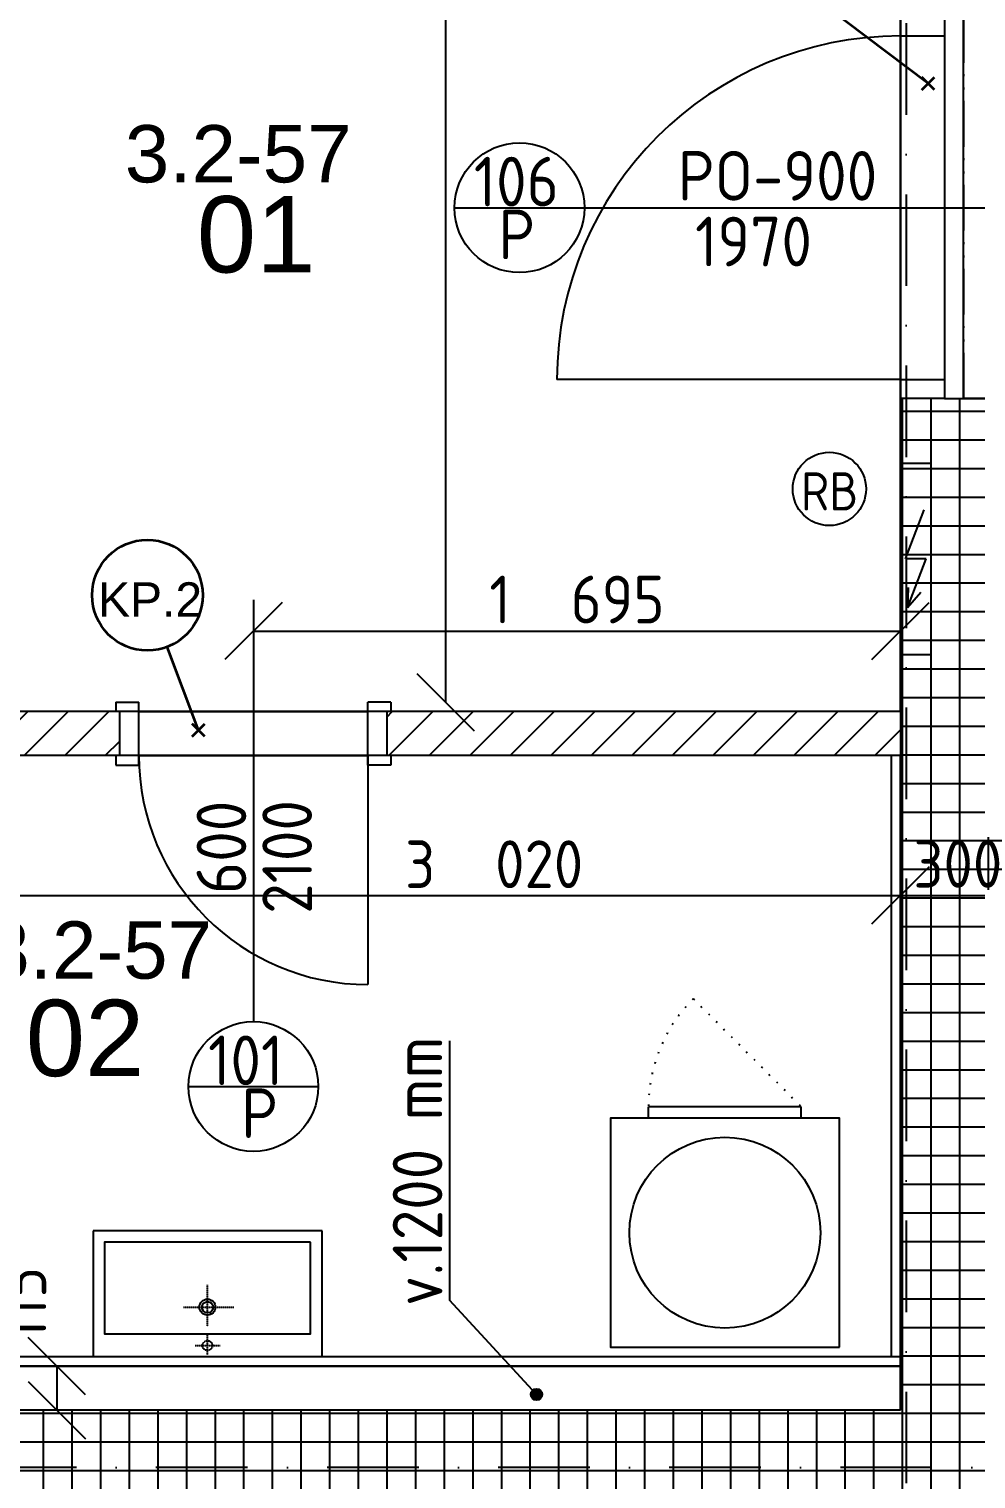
# Model space of a CAD drawing. Extents: x 4511820 to 5180432, y -1526536 to -944957.
# Drawn here: x 4987088 to 4989569, y -1155994 to -1152196 of the extents above; entities that cross this region are included whole.
import ezdxf

# ---------------------------------------------------------------- set-up
doc = ezdxf.new("R2010")
doc.units = 0
doc.header["$MEASUREMENT"] = 0
for name, pattern in [('ACAD_ISO07W100', [3.5, 0.5, -3]), ('ACAD_ISO12W100', [22, 12, -3, 0.5, -3, 0.5, -3]), ('BODKOCIARKOVANA_3', [5.6, 3, -1.3, 0, -1.3]), ('DASHED', [0.75, 0.5, -0.25])]:
    doc.linetypes.add(name, pattern=pattern)
doc.layers.get('0').update_dxf_attribs({"linetype": 'CONTINUOUS'})
doc.layers.get('Defpoints').update_dxf_attribs({"color": 61, "linetype": 'CONTINUOUS'})
for name, color, linetype in [('DVERE', 45, 'CONTINUOUS'), ('KÓTY', 4, 'CONTINUOUS'), ('MÚRY', 1, 'CONTINUOUS'), ('osi', 253, 'CONTINUOUS'), ('Plochy', 41, 'CONTINUOUS'), ('POPIS', 7, 'CONTINUOUS'), ('TENKÁ', 7, 'CONTINUOUS'), ('ZARIADENIE1', 145, 'CONTINUOUS'), ('ZARIADOVACIE', 144, 'CONTINUOUS'), ('ZZ-elektro', 221, 'CONTINUOUS'), ('ŠRAFY', 82, 'CONTINUOUS')]:
    doc.layers.add(name, color=color, linetype=linetype)
doc.layers.add('preklady', color=74, linetype='CONTINUOUS', lineweight=35)
doc.styles.add('ARIAL', font='arial.ttf')
doc.styles.add('STYLE1', font='isocp.shx')
doc.dimstyles.new('STANDARD-50', dxfattribs={"dimtxt": 125, "dimasz": 150, "dimexe": 10, "dimexo": 200, "dimgap": 20, "dimtad": 1, "dimdsep": 46, "dimlunit": 6, "dimtxsty": 'STYLE1', "dimblk1": 'OBLIQUE', "dimblk2": 'OBLIQUE', "dimsah": 1, "dimcen": 2.5, "dimse1": 1, "dimse2": 1, "dimadec": 0, "dimazin": 0, "dimtfac": 1, "dimtmove": 1, "dimatfit": 3, "dimldrblk": 'OBLIQUE', "dimfxl": 1, "dimtolj": 1, "dimtzin": 0, "dimarcsym": 0})
pattern_1 = [(45, (515270.5, 303822), (-53.0330086, 53.0330086), [])]

# ---------------------------------------------------------------- blocks, each defined once
blk = doc.blocks.new('pračka')
at = {"layer": 'ZARIADENIE1', "color": 8, "linetype": 'ACAD_ISO07W100', "ltscale": 8}
blk.add_line((4536136.9, -1117296.3), (4536419.7, -1117579.2), dxfattribs=at)
at = {"layer": 'ZARIADENIE1', "color": 8}
for p, q in [((4536419.7, -1117579.2), (4536019.7, -1117579.2)), ((4536019.7, -1117609.2), (4536019.7, -1117579.2)), ((4536419.7, -1117609.2), (4536419.7, -1117579.2))]:
    blk.add_line(p, q, dxfattribs=at)
blk.add_lwpolyline([(4536519.7, -1118209.2), (4536519.7, -1117609.2), (4535919.7, -1117609.2), (4535919.7, -1118209.2)], close=True, dxfattribs=at)
blk.add_circle((4536219.7, -1117909.2), 250, dxfattribs=at)
at = {"layer": 'ZARIADENIE1', "color": 8, "linetype": 'ACAD_ISO07W100', "ltscale": 8}
blk.add_arc((4536419.7, -1117579.2), 400, 135, 180, dxfattribs=at)
blk = doc.blocks.new('_OBLIQUE')
at = {"color": 0, "linetype": 'ByBlock'}
blk.add_line((-0.5, -0.5), (0.5, 0.5), dxfattribs=at)
blk = doc.blocks.new('*D18546')
at = {"layer": 'Defpoints', "color": 0}
for p in [(4989371, -1151850.5), (4987011, -1152313.2), (4989371, -1152308.2)]:
    blk.add_point(p, dxfattribs=at)
at = {"layer": 'KÓTY', "color": 0, "lineweight": -2}
blk.add_line((4987011, -1151850.5), (4989371, -1151850.5), dxfattribs=at)
at = {"layer": 'KÓTY', "color": 0, "linetype": 'ByBlock', "lineweight": -2, "xscale": 150, "yscale": 150, "zscale": 150, "rotation": 180}
blk.add_blockref('_OBLIQUE', (4987011, -1151850.5), dxfattribs=at)
at = {"layer": 'KÓTY', "color": 0, "linetype": 'ByBlock', "lineweight": -2, "xscale": 150, "yscale": 150, "zscale": 150}
blk.add_blockref('_OBLIQUE', (4989371, -1151850.5), dxfattribs=at)
at = {"layer": 'KÓTY', "color": 0, "insert": (4988191, -1151768), "char_height": 125, "attachment_point": 5, "style": 'STYLE1'}
blk.add_mtext('\\A1;2ﾠ360', dxfattribs=at)
blk = doc.blocks.new('*D18567')
at = {"layer": 'Defpoints', "color": 0}
for p in [(4986351, -1154099.2), (4989371, -1154099.2), (4989371, -1154465.5)]:
    blk.add_point(p, dxfattribs=at)
at = {"layer": 'KÓTY', "color": 0, "lineweight": -2}
blk.add_line((4986351, -1154465.5), (4989371, -1154465.5), dxfattribs=at)
at = {"layer": 'KÓTY', "color": 0, "linetype": 'ByBlock', "lineweight": -2, "xscale": 150, "yscale": 150, "zscale": 150, "rotation": 180}
blk.add_blockref('_OBLIQUE', (4986351, -1154465.5), dxfattribs=at)
at = {"layer": 'KÓTY', "color": 0, "linetype": 'ByBlock', "lineweight": -2, "xscale": 150, "yscale": 150, "zscale": 150}
blk.add_blockref('_OBLIQUE', (4989371, -1154465.5), dxfattribs=at)
at = {"layer": 'KÓTY', "color": 0, "insert": (4988306.5, -1154384), "char_height": 125, "attachment_point": 5, "style": 'STYLE1'}
blk.add_mtext('\\A1;3ﾠ020', dxfattribs=at)
blk = doc.blocks.new('*D18569')
at = {"layer": 'Defpoints', "color": 0}
for p in [(4988094, -1155699.2), (4987161.5, -1155814.2), (4988094, -1155814.2)]:
    blk.add_point(p, dxfattribs=at)
at = {"layer": 'KÓTY', "color": 0, "lineweight": -2}
blk.add_line((4987161.5, -1155699.2), (4987161.5, -1155814.2), dxfattribs=at)
at = {"layer": 'KÓTY', "color": 0, "linetype": 'ByBlock', "lineweight": -2, "xscale": 150, "yscale": 150, "zscale": 150}
for p, rotation in [((4987161.5, -1155699.2), 90), ((4987161.5, -1155814.2), 270)]:
    blk.add_blockref('_OBLIQUE', p, dxfattribs=dict(at, rotation=rotation))
at = {"layer": 'KÓTY', "color": 0, "insert": (4987071, -1155536), "char_height": 125, "attachment_point": 5, "rotation": 90, "style": 'STYLE1'}
blk.add_mtext('\\A1;115', dxfattribs=at)
blk = doc.blocks.new('*D18573')
at = {"layer": 'Defpoints', "color": 0}
for p in [(4987887.5, -1149694.2), (4987887.5, -1153959.2), (4988179, -1153959.2)]:
    blk.add_point(p, dxfattribs=at)
at = {"layer": 'KÓTY', "color": 0, "lineweight": -2}
blk.add_line((4988179, -1149694.2), (4988179, -1153959.2), dxfattribs=at)
at = {"layer": 'KÓTY', "color": 0, "linetype": 'ByBlock', "lineweight": -2, "xscale": 150, "yscale": 150, "zscale": 150}
for p, rotation in [((4988179, -1149694.2), 90), ((4988179, -1153959.2), 270)]:
    blk.add_blockref('_OBLIQUE', p, dxfattribs=dict(at, rotation=rotation))
at = {"layer": 'KÓTY', "color": 0, "insert": (4988096.5, -1151826.7), "char_height": 125, "attachment_point": 5, "rotation": 90, "style": 'STYLE1'}
blk.add_mtext('\\A1;4ﾠ265', dxfattribs=at)
blk = doc.blocks.new('*D18575')
at = {"layer": 'Defpoints', "color": 0}
for p in [(4987676, -1153691.5), (4989371, -1153691.5), (4989371, -1153773)]:
    blk.add_point(p, dxfattribs=at)
at = {"layer": 'KÓTY', "color": 0, "lineweight": -2}
blk.add_line((4987676, -1153773), (4989371, -1153773), dxfattribs=at)
at = {"layer": 'KÓTY', "color": 0, "linetype": 'ByBlock', "lineweight": -2, "xscale": 150, "yscale": 150, "zscale": 150, "rotation": 180}
blk.add_blockref('_OBLIQUE', (4987676, -1153773), dxfattribs=at)
at = {"layer": 'KÓTY', "color": 0, "linetype": 'ByBlock', "lineweight": -2, "xscale": 150, "yscale": 150, "zscale": 150}
blk.add_blockref('_OBLIQUE', (4989371, -1153773), dxfattribs=at)
at = {"layer": 'KÓTY', "color": 0, "insert": (4988523.5, -1153690.5), "char_height": 125, "attachment_point": 5, "style": 'STYLE1'}
blk.add_mtext('\\A1;1ﾠ695', dxfattribs=at)
blk = doc.blocks.new('*D18580')
at = {"layer": 'Defpoints', "color": 0}
for p in [(4989371, -1154465.5), (4989671, -1154465.5), (4989671, -1154465.5)]:
    blk.add_point(p, dxfattribs=at)
at = {"layer": 'KÓTY', "color": 0, "lineweight": -2}
blk.add_line((4989371, -1154465.5), (4989671, -1154465.5), dxfattribs=at)
at = {"layer": 'KÓTY', "color": 0, "linetype": 'ByBlock', "lineweight": -2, "xscale": 150, "yscale": 150, "zscale": 150, "rotation": 180}
blk.add_blockref('_OBLIQUE', (4989371, -1154465.5), dxfattribs=at)
at = {"layer": 'KÓTY', "color": 0, "linetype": 'ByBlock', "lineweight": -2, "xscale": 150, "yscale": 150, "zscale": 150}
blk.add_blockref('_OBLIQUE', (4989671, -1154465.5), dxfattribs=at)
at = {"layer": 'KÓTY', "color": 0, "insert": (4989521, -1154383), "char_height": 125, "attachment_point": 5, "style": 'STYLE1'}
blk.add_mtext('\\A1;300', dxfattribs=at)
blk = doc.blocks.new('*D31564')
at = {"layer": 'Defpoints', "color": 0}
for p in [(4989486, -1152664.2), (4989486, -1153164.2), (4989830, -1153164.2)]:
    blk.add_point(p, dxfattribs=at)
at = {"layer": 'KÓTY', "color": 0, "lineweight": -2}
blk.add_line((4989830, -1152664.2), (4989830, -1153164.2), dxfattribs=at)
at = {"layer": 'KÓTY', "color": 0, "linetype": 'ByBlock', "lineweight": -2, "xscale": 150, "yscale": 150, "zscale": 150}
for p, rotation in [((4989830, -1152664.2), 90), ((4989830, -1153164.2), 270)]:
    blk.add_blockref('_OBLIQUE', p, dxfattribs=dict(at, rotation=rotation))
at = {"layer": 'KÓTY', "color": 0, "insert": (4989747.5, -1152914.2), "char_height": 125, "attachment_point": 5, "rotation": 90, "style": 'STYLE1'}
blk.add_mtext('\\A1;500', dxfattribs=at)

msp = doc.modelspace()

# ---------------------------------------------------------------- hatches: boundary and pattern name
at = {"layer": 'KÓTY'}
h = msp.add_hatch(color=256, dxfattribs=at)
h.dxf.hatch_style = 1
h.paths.add_polyline_path([(4988432.5, -1155772.883, -0.65381715), (4988407.326, -1155783.905, -1.52947961)])
at = {"layer": 'ŠRAFY', "ltscale": 0.25}
h = msp.add_hatch(dxfattribs=at)
h.set_pattern_fill('ANSI37', color=256, scale=600, angle=45)
h.set_pattern_definition([(90, (-3307273.674, 668852.734), (-75, 1e-14), []), (180, (-3307273.674, 668852.734), (-1e-14, -75), [])])
h.paths.add_polyline_path([(4989371, -1154099.191), (4989371, -1155674.191), (4989371, -1155699.191), (4989371, -1155814.191), (4986351, -1155814.191), (4986211, -1155814.191), (4985211, -1155814.191), (4985096, -1155814.191), (4984496, -1155814.191), (4983896, -1155814.191), (4982496, -1155814.191), (4980951, -1155814.191), (4980951, -1156114.191), (4985096, -1156114.191), (4985211, -1156114.191), (4986211, -1156114.191), (4986326, -1156114.191), (4986351, -1156114.191), (4986456, -1156114.191), (4989346, -1156114.191), (4989371, -1156114.191), (4989371, -1156229.191), (4989371, -1157974.191), (4989371, -1157999.191), (4989371, -1158114.191), (4989371, -1158164.191), (4989371, -1158764.191), (4989556, -1158764.191), (4989671, -1158764.191), (4989671, -1158464.191), (4989671, -1153464.191), (4989671, -1153164.191), (4989536, -1153164.191), (4989371, -1153164.191), (4989371, -1153984.191)])
h = msp.add_hatch(dxfattribs=at)
h.set_pattern_fill('ANSI31', color=256, scale=600, style=0)
h.set_pattern_definition(pattern_1)
h.paths.add_polyline_path([(4987316, -1154099.191), (4987326, -1154099.191), (4987326, -1153984.191), (4987316, -1153984.191), (4986351, -1153984.191), (4986351, -1154099.191), (4986466, -1154099.191), (4986491, -1154099.191)])
h = msp.add_hatch(dxfattribs=at)
h.set_pattern_fill('ANSI31', color=256, scale=600, style=0)
h.set_pattern_definition(pattern_1)
h.paths.add_polyline_path([(4988036, -1153984.191), (4988026, -1153984.191), (4988026, -1154099.191), (4988036, -1154099.191), (4989346, -1154099.191), (4989371, -1154099.191), (4989371, -1153984.191)])

# ---------------------------------------------------------------- linework, layer by layer
at = {"layer": 'DVERE'}
for p, q in [((4989371, -1153114.191), (4989371, -1152214.191)), ((4989486, -1152214.191), (4989486, -1153114.191)), ((4989371, -1153114.191), (4988471, -1153114.191))]:
    msp.add_line(p, q, dxfattribs=at)
at = {"layer": 'DVERE', "ltscale": 0.25}
for p, q in [((4988202.844, -1152664.191), (4988542.844, -1152664.191)), ((4988542.844, -1152664.191), (4989945.5, -1152664.191)), ((4987676, -1153691.535), (4987676, -1154796.191)), ((4987316, -1153959.191), (4987376, -1153959.191)), ((4987316, -1153959.191), (4987316, -1153984.191)), ((4987376, -1154124.191), (4987376, -1153959.191)), ((4987376, -1153984.191), (4987976, -1153984.191)), ((4987976, -1154124.191), (4987976, -1153959.191)), ((4988036, -1153959.191), (4987976, -1153959.191)), ((4988036, -1153959.191), (4988036, -1153984.191)), ((4987316, -1154099.191), (4987316, -1154124.191)), ((4987376, -1154099.191), (4987976, -1154099.191)), ((4987976, -1154099.191), (4987976, -1154699.191)), ((4988036, -1154099.191), (4988036, -1154124.191)), ((4987316, -1154124.191), (4987376, -1154124.191)), ((4988036, -1154124.191), (4987976, -1154124.191)), ((4987506, -1154966.191), (4987846, -1154966.191))]:
    msp.add_line(p, q, dxfattribs=at)
for centre in [(4988372.844, -1152664.191), (4987676, -1154966.191)]:
    msp.add_circle(centre, 170, dxfattribs=at)
at = {"layer": 'DVERE'}
msp.add_arc((4989371, -1153114.191), 900, 90, 180, dxfattribs=at)
at = {"layer": 'DVERE', "ltscale": 0.25}
msp.add_arc((4987976, -1154099.191), 600, 180, 270, dxfattribs=at)
at = {"layer": 'KÓTY'}
for p in [(4988189.5, -1154846.383), (4988417.5, -1155772.883)]:
    msp.add_line(p, (4988189.5, -1155525.883), dxfattribs=at)
msp.add_circle((4988417.5, -1155772.883), 15, dxfattribs=at)
at = {"layer": 'MÚRY'}
for p, q in [((4989371, -1152214.191), (4989371, -1151414.191)), ((4989486, -1152164.191), (4989486, -1152214.191)), ((4989371, -1152214.191), (4989486, -1152214.191)), ((4989371, -1153984.191), (4989371, -1153114.191)), ((4989371, -1153114.191), (4989486, -1153114.191)), ((4989486, -1153114.191), (4989486, -1153164.191)), ((4989486, -1153164.191), (4989536, -1153164.191)), ((4989536, -1153164.191), (4989671, -1153164.191)), ((4987326, -1153984.191), (4986351, -1153984.191)), ((4989371, -1153984.191), (4988026, -1153984.191)), ((4987326, -1154099.191), (4986351, -1154099.191)), ((4989371, -1154099.191), (4988026, -1154099.191)), ((4989371, -1155814.191), (4989371, -1154099.191))]:
    msp.add_line(p, q, dxfattribs=at)
at = {"layer": 'MÚRY', "ltscale": 0.25}
for p, q in [((4987326, -1154099.191), (4987326, -1153984.191)), ((4988026, -1154099.191), (4988026, -1153984.191)), ((4989371, -1155814.191), (4986351, -1155814.191))]:
    msp.add_line(p, q, dxfattribs=at)
at = {"layer": 'osi', "linetype": 'BODKOCIARKOVANA_3', "ltscale": 80}
for p, q in [((4989386, -1134257), (4989386, -1171774.191)), ((5041881, -1155964.191), (4978211, -1155964.191))]:
    msp.add_line(p, q, dxfattribs=at)
at = {"layer": 'Plochy'}
for points in [[(4986351, -1153984.191), (4986351, -1152314.191), (4987011, -1152314.191), (4987011, -1152199.191), (4986951, -1152199.191), (4986951, -1149694.191), (4988711, -1149694.191), (4988711, -1151414.191), (4989371, -1151414.191), (4989371, -1153984.191)], [(4989671, -1160759.191), (4989671, -1153164.191), (4989536, -1153164.191), (4989536, -1151464.191), (4993871, -1151464.191), (4993871, -1153164.191), (4991321, -1153164.191), (4991321, -1156914.191), (4991571, -1156914.191), (4991571, -1156524.191), (4992771, -1156524.191), (4992771, -1156804.191), (4993871, -1156804.191), (4993871, -1158464.191), (4991321, -1158464.191), (4991321, -1161044.191), (4993871, -1161044.191), (4993871, -1162424.191), (4990196, -1162424.191), (4990196, -1161959.191), (4988246, -1161959.191), (4988246, -1160759.191), (4989671, -1160759.191)], [(4989371, -1154099.191), (4986466, -1154099.191), (4986466, -1155699.191), (4989371, -1155699.191)]]:
    msp.add_lwpolyline(points, close=True, dxfattribs=at)
at = {"layer": 'preklady'}
for p, q in [((4989443, -1152338.5), (4989173.257, -1152135.015)), ((4989426.383, -1152355.117), (4989459.617, -1152321.883)), ((4989459.618, -1152355.118), (4989426.384, -1152321.884)), ((4987532.499, -1154032.999), (4987449.857, -1153814.792)), ((4987515.882, -1154049.616), (4987549.116, -1154016.382)), ((4987549.117, -1154049.617), (4987515.883, -1154016.383))]:
    msp.add_line(p, q, dxfattribs=at)
at = {"layer": 'preklady', "ltscale": 0.25}
msp.add_circle((4987398.5, -1153679.191), 145, dxfattribs=at)
at = {"layer": 'TENKÁ', "linetype": 'ACAD_ISO12W100', "ltscale": 10}
msp.add_line((4989536, -1152164.191), (4989536, -1153164.191), dxfattribs=at)
at = {"layer": 'TENKÁ'}
for p, q in [((4989486, -1153164.191), (4989371, -1153164.191)), ((4989371, -1153984.191), (4989371, -1154099.191))]:
    msp.add_line(p, q, dxfattribs=at)
at = {"layer": 'TENKÁ', "ltscale": 0.25}
for p, q in [((4989346, -1154099.191), (4989346, -1155674.191)), ((4989371, -1155674.191), (4986491, -1155674.191)), ((4989371, -1155699.191), (4986466, -1155699.191))]:
    msp.add_line(p, q, dxfattribs=at)
at = {"layer": 'ZARIADOVACIE', "ltscale": 0.25}
for p, q in [((4987856, -1155344.191), (4987256, -1155344.191)), ((4987256, -1155344.191), (4987256, -1155674.191)), ((4987856, -1155674.191), (4987856, -1155344.191))]:
    msp.add_line(p, q, dxfattribs=at)
at = {"layer": 'ZARIADOVACIE', "linetype": 'DASHED'}
for p, q in [((4987556, -1155595.085), (4987556, -1155485.54)), ((4987493.012, -1155544.42), (4987624.465, -1155544.42)), ((4987556, -1155669.49), (4987556, -1155617.457)), ((4987523.137, -1155644.843), (4987588.863, -1155644.843))]:
    msp.add_line(p, q, dxfattribs=at)
at = {"layer": 'ZARIADOVACIE', "ltscale": 0.25}
msp.add_lwpolyline([(4987826, -1155374.191), (4987286, -1155374.191), (4987286, -1155614.191), (4987826, -1155614.191)], close=True, dxfattribs=at)
at = {"layer": 'ZARIADOVACIE', "linetype": 'Continuous'}
for centre, radius in [((4987555.727, -1155544.153), 20.877), ((4987556, -1155544.42), 14.781)]:
    msp.add_circle(centre, radius, dxfattribs=at)
at = {"layer": 'ZARIADOVACIE', "linetype": 'DASHED'}
msp.add_circle((4987555.686, -1155644.843), 12.931, dxfattribs=at)
at = {"layer": 'ZZ-elektro'}
for p, q in [((4989451, -1153334.191), (4989371, -1153334.191)), ((4989451, -1153834.191), (4989451, -1153334.191)), ((4989384.17, -1153584.191), (4989432.454, -1153455.698)), ((4989437.883, -1153584.191), (4989384.17, -1153584.191)), ((4989389.599, -1153712.685), (4989437.883, -1153584.191)), ((4989390.922, -1153659.378), (4989389.599, -1153712.685)), ((4989423.708, -1153671.698), (4989389.599, -1153712.685)), ((4989371, -1153834.191), (4989451, -1153834.191))]:
    msp.add_line(p, q, dxfattribs=at)
msp.add_circle((4989184.64, -1153400.79), 96, dxfattribs=at)

# ---------------------------------------------------------------- block references
at = {"layer": 'TENKÁ'}
msp.add_blockref('pračka', (452691.253, -37440), dxfattribs=at)

# ---------------------------------------------------------------- texts
at = {"layer": 'DVERE', "style": 'STYLE1'}
for s, p in [('106', (4988253.314, -1152660.691)), ('P', (4988317.814, -1152799.328)), ('101', (4987557.47, -1154962.691)), ('P', (4987644.47, -1155101.328))]:
    msp.add_text(s, height=130, dxfattribs=at).set_placement(p)
at = {"layer": 'POPIS', "lineweight": 40, "ltscale": 0.25, "style": 'ARIAL'}
for s, height, p in [('3.2-57', 150, (4987339.269, -1152597.77)), ('01', 200, (4987527.811, -1152833.77)), ('3.2-57', 150, (4986973.769, -1154683.77)), ('02', 200, (4987079.829, -1154939.079))]:
    msp.add_text(s, height=height, dxfattribs=at).set_placement(p)
at = {"layer": 'preklady', "linetype": 'Continuous', "lineweight": 20, "style": 'ARIAL'}
msp.add_text('KP.2', height=90, dxfattribs=at).set_placement((4987269.236, -1153735.448))
at = {"layer": 'TENKÁ', "linetype": 'Continuous', "style": 'STYLE1'}
for s, p in [('PO-900', (4988787.834, -1152645.608)), ('1970', (4988832.811, -1152817.716))]:
    msp.add_text(s, height=130, dxfattribs=at).set_placement(p)
for s, p in [('600', (4987657.417, -1154462.106)), ('2100', (4987829.524, -1154513.88)), ('v.1200 mm', (4988170.917, -1155541.628))]:
    msp.add_text(s, height=130, rotation=90, dxfattribs=at).set_placement(p)
at = {"layer": 'ZZ-elektro', "style": 'STYLE1'}
msp.add_text('RB', height=100, dxfattribs=at).set_placement((4989110.012, -1153456.99))

# ---------------------------------------------------------------- dimensions: what is measured, and where the dimension line sits
at = {"layer": 'KÓTY'}
dim = msp.add_linear_dim(base=(4988179, -1153959.191), p1=(4987887.5, -1149694.191), p2=(4987887.5, -1153959.191), angle=90, dimstyle='STANDARD-50', dxfattribs=at)
dim.commit()
dim.dimension.update_dxf_attribs({"geometry": '*D18573', "text_midpoint": (4988096.457, -1151826.691)})
for base, p1, p2, picture, middle in [((4989371, -1151850.5), (4987011, -1152313.191), (4989371, -1152308.191), '*D18546', (4988191, -1151767.957)), ((4989371, -1153773), (4987676, -1153691.535), (4989371, -1153691.535), '*D18575', (4988523.5, -1153690.457)), ((4989671, -1154465.5), (4989371, -1154465.5), (4989671, -1154465.5), '*D18580', (4989521, -1154383))]:
    dim = msp.add_linear_dim(base=base, p1=p1, p2=p2, dimstyle='STANDARD-50', dxfattribs=at)
    dim.commit()
    dim.dimension.update_dxf_attribs({"geometry": picture, "text_midpoint": middle})
dim = msp.add_linear_dim(base=(4989830, -1153164.191), p1=(4989486, -1152664.191), p2=(4989486, -1153164.191), angle=90, dimstyle='STANDARD-50', override={"dimtxsty": 'STYLE1', "dimldrblk": 'OBLIQUE'}, dxfattribs=at)
dim.commit()
dim.dimension.update_dxf_attribs({"geometry": '*D31564', "text_midpoint": (4989747.5, -1152914.191)})
dim = msp.add_linear_dim(base=(4989371, -1154465.5), p1=(4986351, -1154099.191), p2=(4989371, -1154099.191), dimstyle='STANDARD-50', dxfattribs=at)
dim.commit()
dim.dimension.update_dxf_attribs({"geometry": '*D18567', "text_midpoint": (4988306.5, -1154466.5), "dimtype": 160})
dim = msp.add_linear_dim(base=(4987161.5, -1155814.191), p1=(4988094, -1155699.191), p2=(4988094, -1155814.191), angle=90, dimstyle='STANDARD-50', dxfattribs=at)
dim.commit()
dim.dimension.update_dxf_attribs({"geometry": '*D18569', "text_midpoint": (4987153.5, -1155536), "dimtype": 160})

doc.saveas('drawing.dxf')
